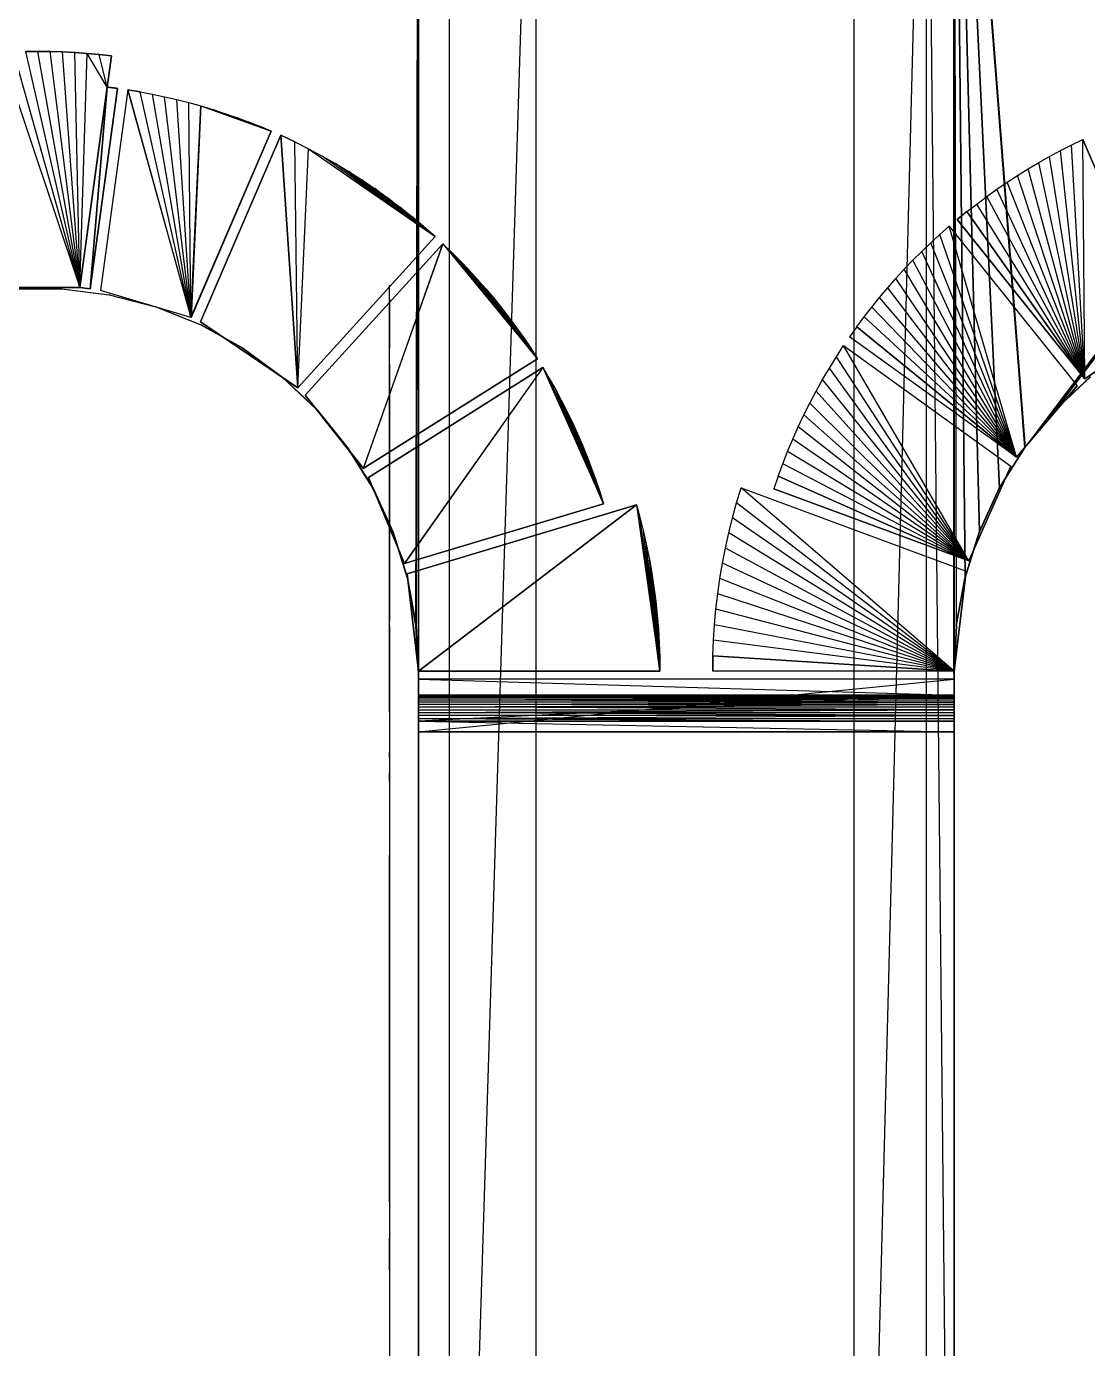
# Model space of a CAD drawing. Extents: x -41 to 47, y -35.8 to 51.3.
# Drawn here: x -25.538 to -23.517, y 42.641 to 45.158 of the extents above; entities that cross this region are included whole.
import ezdxf

# ---------------------------------------------------------------- set-up
doc = ezdxf.new("R2010")
doc.units = 0
doc.header["$MEASUREMENT"] = 0
doc.layers.add('PYDXF', color=8, linetype='CONTINUOUS')

msp = doc.modelspace()

# ---------------------------------------------------------------- linework, layer by layer
at = {"layer": 'PYDXF'}
for p, q in [((-24.7919, 46.0954), (-24.7966, 44.0171)), ((-24.7913, 46.0954), (-24.7959, 44.0171)), ((-24.7919, 46.0954), (-24.7919, 43.9254)), ((-24.7919, 46.0954), (-24.7913, 43.9254)), ((-24.7913, 46.0954), (-24.7913, 43.9254)), ((-24.7912, 46.0954), (-24.7912, 40.7954)), ((-24.7912, 40.7954), (-24.7912, 46.0954)), ((-24.5677, 46.0954), (-24.7325, 40.7954)), ((-24.7325, 46.0954), (-24.7325, 40.7954)), ((-24.5677, 46.0954), (-24.5677, 40.7954)), ((-23.9616, 40.7954), (-23.9616, 46.0954)), ((-23.9616, 40.7954), (-23.8245, 46.0954)), ((-23.8245, 46.0954), (-23.8245, 40.7954)), ((-23.8245, 46.0954), (-23.7712, 40.7954)), ((-23.7719, 43.9254), (-23.7719, 46.0954)), ((-23.7719, 46.0954), (-23.7673, 44.0171)), ((-23.7713, 46.0954), (-23.7719, 43.9254)), ((-23.7719, 46.0954), (-23.6854, 44.2785)), ((-23.7719, 46.0954), (-23.7512, 44.1074)), ((-23.7719, 46.0954), (-23.7237, 44.1951)), ((-23.6369, 44.3564), (-23.7719, 46.0954)), ((-23.7713, 46.0954), (-23.7713, 43.9254)), ((-23.7667, 44.0171), (-23.7713, 46.0954)), ((-23.7713, 46.0954), (-23.7231, 44.1951)), ((-23.7713, 46.0954), (-23.7505, 44.1074)), ((-23.7713, 46.0954), (-23.6362, 44.3564)), ((-23.7713, 46.0954), (-23.6848, 44.2785)), ((-23.7712, 46.0954), (-23.7712, 40.7954)), ((-23.7712, 40.7954), (-23.7712, 46.0954)), ((-22.3219, 46.0954), (-23.6369, 44.3564)), ((-23.6362, 44.3564), (-22.3213, 46.0954)), ((-22.3219, 46.0954), (-23.5789, 44.4276)), ((-22.3213, 46.0954), (-23.5782, 44.4276)), ((-25.5858, 45.1082), (-25.436, 44.661)), ((-25.436, 44.661), (-25.5625, 45.1093)), ((-25.5158, 45.1102), (-25.5392, 45.11)), ((-25.5391, 45.11), (-25.5157, 45.1102)), ((-25.436, 44.661), (-25.5391, 45.11)), ((-25.4924, 45.11), (-25.5158, 45.1102)), ((-25.5157, 45.1102), (-25.4924, 45.11)), ((-25.436, 44.661), (-25.5157, 45.1102)), ((-25.469, 45.1093), (-25.4924, 45.11)), ((-25.4924, 45.11), (-25.469, 45.1093)), ((-25.436, 44.661), (-25.4924, 45.11)), ((-25.4457, 45.1081), (-25.469, 45.1093)), ((-25.469, 45.1093), (-25.4456, 45.1081)), ((-25.436, 44.661), (-25.469, 45.1093)), ((-25.4224, 45.1065), (-25.4457, 45.1081)), ((-25.4456, 45.1081), (-25.4223, 45.1065)), ((-25.436, 44.661), (-25.4456, 45.1081)), ((-25.436, 44.661), (-25.4223, 45.1065)), ((-25.3991, 45.1044), (-25.4224, 45.1065)), ((-25.4223, 45.1065), (-25.399, 45.1044)), ((-25.3839, 45.0424), (-25.4223, 45.1065)), ((-25.3758, 45.1019), (-25.3991, 45.1044)), ((-25.399, 45.1044), (-25.3758, 45.1019)), ((-25.3839, 45.0424), (-25.399, 45.1044)), ((-25.3758, 45.1019), (-25.3839, 45.0424)), ((-25.3839, 45.0424), (-25.3758, 45.1019)), ((-25.3758, 45.1021), (-25.3758, 45.1019)), ((-25.384, 45.0424), (-25.436, 44.661)), ((-25.436, 44.661), (-25.3839, 45.0424)), ((-25.384, 45.0424), (-25.4162, 44.6585)), ((-25.4162, 44.6585), (-25.3839, 45.0424)), ((-25.4162, 44.6585), (-25.3641, 45.0399)), ((-25.3641, 45.0399), (-25.4162, 44.6585)), ((-25.3443, 45.037), (-25.3964, 44.6554)), ((-25.384, 45.0424), (-25.3641, 45.0399)), ((-25.3839, 45.0424), (-25.3823, 45.0422)), ((-25.3823, 45.0422), (-25.3806, 45.042)), ((-25.3641, 45.0399), (-25.3823, 45.0422)), ((-25.3806, 45.042), (-25.379, 45.0418)), ((-25.3641, 45.0399), (-25.3806, 45.042)), ((-25.379, 45.0418), (-25.3773, 45.0416)), ((-25.3641, 45.0399), (-25.379, 45.0418)), ((-25.3773, 45.0416), (-25.3757, 45.0414)), ((-25.3641, 45.0399), (-25.3773, 45.0416)), ((-25.3757, 45.0414), (-25.374, 45.0412)), ((-25.3641, 45.0399), (-25.3757, 45.0414)), ((-25.3641, 45.0399), (-25.374, 45.0412)), ((-25.374, 45.0412), (-25.3724, 45.041)), ((-25.3641, 45.0399), (-25.3724, 45.041)), ((-25.3724, 45.041), (-25.3707, 45.0408)), ((-25.3641, 45.0399), (-25.3707, 45.0408)), ((-25.3707, 45.0408), (-25.369, 45.0406)), ((-25.3641, 45.0399), (-25.3691, 45.0406)), ((-25.3691, 45.0406), (-25.3674, 45.0403)), ((-25.3674, 45.0403), (-25.3658, 45.0401)), ((-25.3641, 45.0399), (-25.3674, 45.0403)), ((-25.3641, 45.0399), (-25.3658, 45.0401)), ((-25.3657, 45.0401), (-25.3641, 45.0399)), ((-25.3443, 45.037), (-25.2244, 44.604)), ((-25.3443, 45.037), (-25.3209, 45.0332)), ((-25.2243, 44.604), (-25.3443, 45.037)), ((-25.3209, 45.0332), (-25.3443, 45.037)), ((-25.3209, 45.0332), (-25.2977, 45.0288)), ((-25.2244, 44.604), (-25.3209, 45.0332)), ((-25.2977, 45.0288), (-25.2745, 45.0239)), ((-25.2244, 44.604), (-25.2977, 45.0288)), ((-25.2745, 45.0239), (-25.2514, 45.0186)), ((-25.2244, 44.604), (-25.2745, 45.0239)), ((-25.2244, 44.604), (-25.2514, 45.0186)), ((-25.2514, 45.0186), (-25.2284, 45.0128)), ((-25.2284, 45.0128), (-25.2056, 45.0065)), ((-25.2244, 44.604), (-25.2284, 45.0128)), ((-25.2244, 44.604), (-25.2056, 45.0065)), ((-25.2056, 45.0065), (-25.2243, 44.604)), ((-25.2056, 45.0065), (-25.1829, 44.9997)), ((-25.2056, 45.0065), (-25.0718, 44.9587)), ((-25.1829, 44.9997), (-25.1603, 44.9924)), ((-25.0718, 44.9587), (-25.1829, 44.9997)), ((-25.0718, 44.9587), (-25.1603, 44.9924)), ((-25.1603, 44.9924), (-25.1379, 44.9847)), ((-25.1379, 44.9847), (-25.1157, 44.9765)), ((-25.0718, 44.9587), (-25.1379, 44.9847)), ((-25.1157, 44.9765), (-25.0937, 44.9678)), ((-25.0718, 44.9587), (-25.1157, 44.9765)), ((-25.0937, 44.9678), (-25.0718, 44.9587)), ((-25.0718, 44.9587), (-25.0937, 44.9678)), ((-25.2244, 44.604), (-25.0718, 44.9587)), ((-25.0718, 44.9587), (-25.2243, 44.604)), ((-25.0535, 44.9506), (-25.2061, 44.5957)), ((-25.2061, 44.5957), (-25.0535, 44.9506)), ((-25.0534, 44.9508), (-25.0535, 44.9506)), ((-25.0535, 44.9506), (-25.0211, 44.47)), ((-25.0535, 44.9506), (-25.0268, 44.9382)), ((-25.0211, 44.47), (-25.0535, 44.9506)), ((-25.0268, 44.9382), (-25.0535, 44.9506)), ((-25.0268, 44.9382), (-25.0005, 44.925)), ((-25.0211, 44.47), (-25.0268, 44.9382)), ((-23.5476, 44.9323), (-23.5263, 44.9427)), ((-23.5266, 44.9433), (-23.5263, 44.9427)), ((-23.5263, 44.9427), (-23.3738, 44.5872)), ((-23.5224, 44.4872), (-23.5263, 44.9427)), ((-23.3738, 44.5872), (-23.5263, 44.9427)), ((-25.0211, 44.47), (-25.0005, 44.925)), ((-25.0005, 44.925), (-24.7596, 44.7577)), ((-25.0005, 44.925), (-24.9746, 44.9112)), ((-24.7596, 44.7577), (-24.9746, 44.9112)), ((-24.9745, 44.9112), (-24.9489, 44.8967)), ((-23.5896, 44.9103), (-23.5687, 44.9215)), ((-23.5687, 44.9215), (-23.5476, 44.9323)), ((-23.5224, 44.4872), (-23.5687, 44.9215)), ((-23.5224, 44.4872), (-23.5477, 44.9323)), ((-24.7596, 44.7577), (-24.949, 44.8967)), ((-24.949, 44.8967), (-24.9237, 44.8815)), ((-23.6507, 44.874), (-23.6306, 44.8866)), ((-23.6306, 44.8866), (-23.6102, 44.8987)), ((-23.5224, 44.4872), (-23.6306, 44.8866)), ((-23.6102, 44.8987), (-23.5896, 44.9103)), ((-23.5224, 44.4872), (-23.6102, 44.8987)), ((-23.5224, 44.4872), (-23.5896, 44.9103)), ((-24.9237, 44.8815), (-24.8989, 44.8657)), ((-24.7596, 44.7577), (-24.9237, 44.8815)), ((-24.8989, 44.8657), (-24.8745, 44.8492)), ((-24.7596, 44.7577), (-24.8989, 44.8657)), ((-23.6901, 44.8478), (-23.6705, 44.8611)), ((-23.5224, 44.4872), (-23.6706, 44.8611)), ((-23.6705, 44.8611), (-23.6507, 44.874)), ((-23.5224, 44.4872), (-23.6507, 44.874)), ((-24.8746, 44.8492), (-24.8506, 44.8322)), ((-24.7596, 44.7577), (-24.8746, 44.8492)), ((-23.7094, 44.834), (-23.6901, 44.8478)), ((-23.5224, 44.4872), (-23.6901, 44.8478)), ((-24.7596, 44.7577), (-24.8506, 44.8322)), ((-24.8506, 44.8322), (-24.8271, 44.8144)), ((-24.7596, 44.7577), (-24.8271, 44.8144)), ((-24.8271, 44.8144), (-24.8041, 44.7961)), ((-23.7471, 44.8053), (-23.7284, 44.8198)), ((-23.7284, 44.8198), (-23.7094, 44.834)), ((-23.5224, 44.4872), (-23.7284, 44.8198)), ((-23.5224, 44.4872), (-23.7094, 44.834)), ((-24.8041, 44.7961), (-24.7816, 44.7772)), ((-24.7596, 44.7577), (-24.8041, 44.7961)), ((-23.7656, 44.7904), (-23.7655, 44.7903)), ((-23.7471, 44.8053), (-23.7655, 44.7903)), ((-23.5224, 44.4872), (-23.7655, 44.7903)), ((-23.7654, 44.7903), (-23.7471, 44.8053)), ((-23.7654, 44.7903), (-23.5224, 44.4872)), ((-23.7471, 44.8053), (-23.5224, 44.4872)), ((-23.5224, 44.4872), (-23.7471, 44.8053)), ((-24.7816, 44.7772), (-24.7596, 44.7577)), ((-24.7596, 44.7577), (-24.7816, 44.7772)), ((-23.816, 44.7457), (-23.7985, 44.7617)), ((-23.7985, 44.7617), (-23.7807, 44.7774)), ((-23.6528, 44.3377), (-23.7985, 44.7617)), ((-23.7812, 44.7779), (-23.7807, 44.7774)), ((-23.6528, 44.3377), (-23.7807, 44.7774)), ((-23.7807, 44.7774), (-23.5373, 44.4738)), ((-25.0211, 44.47), (-24.7596, 44.7577)), ((-24.7596, 44.7577), (-25.0211, 44.47)), ((-24.7449, 44.7441), (-25.0067, 44.4561)), ((-24.7449, 44.7441), (-24.8963, 44.3162)), ((-24.8962, 44.3162), (-24.7449, 44.7441)), ((-24.7448, 44.7442), (-24.7449, 44.7441)), ((-24.7449, 44.7441), (-24.5647, 44.5252)), ((-24.7449, 44.7441), (-24.7278, 44.7277)), ((-24.7278, 44.7277), (-24.7449, 44.7441)), ((-23.8331, 44.7293), (-23.816, 44.7457)), ((-23.6528, 44.3377), (-23.816, 44.7457)), ((-24.7278, 44.7277), (-24.7111, 44.7109)), ((-24.5647, 44.5252), (-24.7278, 44.7277)), ((-24.7111, 44.7109), (-24.6947, 44.6938)), ((-24.5647, 44.5252), (-24.7111, 44.7109)), ((-23.8662, 44.6955), (-23.8498, 44.7126)), ((-23.8498, 44.7126), (-23.8331, 44.7293)), ((-23.6528, 44.3377), (-23.8498, 44.7126)), ((-23.6528, 44.3377), (-23.8331, 44.7293)), ((-24.6947, 44.6938), (-24.6787, 44.6763)), ((-24.5647, 44.5252), (-24.6947, 44.6938)), ((-23.8823, 44.678), (-23.8662, 44.6955)), ((-23.6528, 44.3377), (-23.8662, 44.6955)), ((-25.436, 44.661), (-25.5959, 44.661)), ((-25.5959, 44.661), (-25.436, 44.661)), ((-25.4162, 44.6585), (-25.436, 44.661)), ((-25.436, 44.661), (-25.4162, 44.6585)), ((-24.8465, 44.6388), (-24.8465, 44.6654)), ((-24.5647, 44.5252), (-24.6787, 44.6763)), ((-24.6787, 44.6763), (-24.6631, 44.6585)), ((-23.9132, 44.6421), (-23.8979, 44.6602)), ((-23.8979, 44.6602), (-23.8823, 44.678)), ((-23.6528, 44.3377), (-23.8979, 44.6602)), ((-23.6528, 44.3377), (-23.8823, 44.678)), ((-25.5629, 44.6585), (-25.471, 44.6585)), ((-25.5629, 44.6585), (-25.4704, 44.6585)), ((-25.5622, 44.6585), (-25.4704, 44.6585)), ((-25.471, 44.6585), (-25.38, 44.6469)), ((-25.471, 44.6585), (-25.3793, 44.6469)), ((-25.4704, 44.6585), (-25.471, 44.6585)), ((-25.4704, 44.6585), (-25.3793, 44.6469)), ((-25.2244, 44.604), (-25.3964, 44.6554)), ((-25.38, 44.6469), (-25.2911, 44.6239)), ((-25.38, 44.6469), (-25.2904, 44.6239)), ((-25.3793, 44.6469), (-25.38, 44.6469)), ((-25.3793, 44.6469), (-25.2904, 44.6239)), ((-24.8466, 44.5354), (-24.8466, 44.6388)), ((-24.8465, 44.6388), (-24.8465, 44.5454)), ((-24.5647, 44.5252), (-24.6631, 44.6585)), ((-24.6631, 44.6585), (-24.6479, 44.6404)), ((-24.5647, 44.5252), (-24.6479, 44.6404)), ((-24.6478, 44.6404), (-24.633, 44.6219)), ((-23.9281, 44.6237), (-23.9132, 44.6421)), ((-23.6528, 44.3377), (-23.9132, 44.6421)), ((-25.2911, 44.6239), (-25.2058, 44.5898)), ((-25.2904, 44.6239), (-25.2911, 44.6239)), ((-25.2911, 44.6239), (-25.2052, 44.5898)), ((-25.2904, 44.6239), (-25.2052, 44.5898)), ((-24.633, 44.6219), (-24.6185, 44.6031)), ((-24.5647, 44.5252), (-24.633, 44.6219)), ((-23.9426, 44.605), (-23.9281, 44.6237)), ((-23.6528, 44.3377), (-23.9281, 44.6237)), ((-25.0211, 44.47), (-25.2061, 44.5957)), ((-25.2061, 44.5957), (-25.0211, 44.47)), ((-25.2058, 44.5898), (-25.1255, 44.5452)), ((-25.2052, 44.5898), (-25.2058, 44.5898)), ((-25.2058, 44.5898), (-25.1249, 44.5452)), ((-25.2052, 44.5898), (-25.1249, 44.5452)), ((-24.6185, 44.6031), (-24.6044, 44.5841)), ((-24.5647, 44.5252), (-24.6185, 44.6031)), ((-24.6044, 44.5841), (-24.5908, 44.5647)), ((-24.5647, 44.5252), (-24.6044, 44.5841)), ((-23.9568, 44.586), (-23.9705, 44.5667)), ((-23.9568, 44.586), (-23.9426, 44.605)), ((-23.9568, 44.586), (-23.6528, 44.3377)), ((-23.6527, 44.3377), (-23.9567, 44.586)), ((-23.6528, 44.3377), (-23.9426, 44.605)), ((-23.5224, 44.4872), (-23.3738, 44.5872)), ((-23.3738, 44.5872), (-23.5224, 44.4872)), ((-24.5908, 44.5647), (-24.5775, 44.5451)), ((-24.5647, 44.5252), (-24.5908, 44.5647)), ((-23.9706, 44.5668), (-23.9705, 44.5667)), ((-23.6528, 44.3377), (-23.9705, 44.5667)), ((-25.1255, 44.5452), (-25.0516, 44.4909)), ((-25.1249, 44.5452), (-25.1255, 44.5452)), ((-25.1255, 44.5452), (-25.0509, 44.4909)), ((-25.1249, 44.5452), (-25.0509, 44.4909)), ((-24.8466, 44.5086), (-24.8466, 44.5354)), ((-24.8465, 44.5138), (-24.8465, 44.5454)), ((-24.5775, 44.5451), (-24.5647, 44.5252)), ((-24.5647, 44.5252), (-24.5775, 44.5451)), ((-23.9956, 44.5289), (-23.9817, 44.5501)), ((-23.9823, 44.5505), (-23.9817, 44.5501)), ((-23.7432, 44.1402), (-23.9817, 44.5501)), ((-23.9817, 44.5501), (-23.6635, 44.3208)), ((-24.8963, 44.3162), (-24.5647, 44.5252)), ((-24.5647, 44.5252), (-24.8963, 44.3162)), ((-24.5542, 44.5082), (-24.8861, 44.2989)), ((-24.8861, 44.2989), (-24.5542, 44.5082)), ((-24.8466, 44.2537), (-24.8466, 44.5086)), ((-24.8465, 44.4706), (-24.8465, 44.5138)), ((-24.8465, 44.5138), (-24.8465, 44.5086)), ((-24.8465, 44.5086), (-24.8465, 44.4706)), ((-24.5542, 44.5082), (-24.8179, 44.1352)), ((-24.8179, 44.1352), (-24.5541, 44.5082)), ((-24.554, 44.5083), (-24.5542, 44.5082)), ((-24.5542, 44.5082), (-24.439, 44.2491)), ((-24.5542, 44.5082), (-24.5421, 44.4878)), ((-24.5421, 44.4878), (-24.5541, 44.5082)), ((-24.0089, 44.5073), (-23.9956, 44.5289)), ((-23.7432, 44.1402), (-23.9956, 44.5289)), ((-25.0516, 44.4909), (-24.985, 44.4276)), ((-25.0516, 44.4909), (-24.9844, 44.4276)), ((-25.0509, 44.4909), (-25.0516, 44.4909)), ((-25.0509, 44.4909), (-24.9844, 44.4276)), ((-24.5421, 44.4878), (-24.5305, 44.4672)), ((-24.439, 44.2491), (-24.5421, 44.4878)), ((-24.0342, 44.4633), (-24.0218, 44.4855)), ((-24.0218, 44.4855), (-24.0089, 44.5073)), ((-23.7432, 44.1402), (-24.0218, 44.4855)), ((-23.7432, 44.1402), (-24.0089, 44.5073)), ((-23.5789, 44.4276), (-23.5123, 44.4909)), ((-23.5789, 44.4276), (-23.5117, 44.4909)), ((-23.5782, 44.4276), (-23.5117, 44.4909)), ((-24.8465, 44.2057), (-24.8465, 44.4706)), ((-24.8465, 44.4706), (-24.8465, 44.2125)), ((-24.5305, 44.4672), (-24.5193, 44.4463)), ((-24.439, 44.2491), (-24.5305, 44.4672)), ((-24.046, 44.4409), (-24.0342, 44.4633)), ((-23.7432, 44.1402), (-24.0342, 44.4633)), ((-23.6528, 44.3377), (-23.5373, 44.4738)), ((-23.5373, 44.4738), (-23.6527, 44.3377)), ((-24.8963, 44.3162), (-25.0067, 44.4561)), ((-25.0067, 44.4561), (-24.8962, 44.3162)), ((-24.5193, 44.4463), (-24.5085, 44.4252)), ((-24.439, 44.2491), (-24.5193, 44.4463)), ((-24.0574, 44.4183), (-24.046, 44.4409)), ((-23.7432, 44.1402), (-24.0461, 44.4409)), ((-24.985, 44.4276), (-24.927, 44.3564)), ((-24.9844, 44.4276), (-24.985, 44.4276)), ((-24.9844, 44.4276), (-24.9264, 44.3564)), ((-24.9844, 44.4276), (-24.927, 44.3564)), ((-24.439, 44.2491), (-24.5085, 44.4252)), ((-24.5085, 44.4252), (-24.4982, 44.4038)), ((-24.0683, 44.3953), (-24.0574, 44.4183)), ((-23.7432, 44.1402), (-24.0574, 44.4183)), ((-23.6369, 44.3564), (-23.5789, 44.4276)), ((-23.6362, 44.3564), (-23.5782, 44.4276)), ((-23.6362, 44.3564), (-23.5789, 44.4276)), ((-23.5789, 44.4276), (-23.5782, 44.4276)), ((-24.439, 44.2491), (-24.4982, 44.4038)), ((-24.4982, 44.4038), (-24.4884, 44.3823)), ((-24.4884, 44.3823), (-24.479, 44.3605)), ((-24.439, 44.2491), (-24.4884, 44.3823)), ((-24.0786, 44.3722), (-24.0683, 44.3953)), ((-23.7432, 44.1402), (-24.0683, 44.3953)), ((-24.479, 44.3605), (-24.47, 44.3386)), ((-24.439, 44.2491), (-24.479, 44.3605)), ((-24.0884, 44.3488), (-24.0786, 44.3722)), ((-23.7432, 44.1402), (-24.0786, 44.3722)), ((-24.927, 44.3564), (-24.8785, 44.2785)), ((-24.927, 44.3564), (-24.9264, 44.3564)), ((-24.9264, 44.3564), (-24.8778, 44.2785)), ((-24.9264, 44.3564), (-24.8785, 44.2785)), ((-24.439, 44.2491), (-24.4701, 44.3386)), ((-24.47, 44.3386), (-24.4616, 44.3165)), ((-24.0977, 44.3252), (-24.0884, 44.3488)), ((-23.7432, 44.1402), (-24.0884, 44.3488)), ((-23.6854, 44.2785), (-23.6369, 44.3564)), ((-23.6848, 44.2785), (-23.6362, 44.3564)), ((-23.6848, 44.2785), (-23.6369, 44.3564)), ((-23.6369, 44.3564), (-23.6362, 44.3564)), ((-24.4616, 44.3165), (-24.4536, 44.2942)), ((-24.439, 44.2491), (-24.4616, 44.3165)), ((-24.1065, 44.3014), (-24.0977, 44.3252)), ((-23.7432, 44.1402), (-24.0977, 44.3252)), ((-23.7432, 44.1402), (-23.6635, 44.3208)), ((-23.6635, 44.3208), (-23.7432, 44.1402)), ((-24.8179, 44.1352), (-24.8861, 44.2989)), ((-24.8861, 44.2989), (-24.8179, 44.1352)), ((-24.4536, 44.2942), (-24.446, 44.2717)), ((-24.439, 44.2491), (-24.4536, 44.2942)), ((-24.1065, 44.3014), (-24.1147, 44.2774)), ((-24.1065, 44.3014), (-23.7432, 44.1402)), ((-23.7432, 44.1402), (-24.1064, 44.3014)), ((-24.8785, 44.2785), (-24.8402, 44.1951)), ((-24.8785, 44.2785), (-24.8778, 44.2785)), ((-24.8778, 44.2785), (-24.8395, 44.1951)), ((-24.8778, 44.2785), (-24.8402, 44.1951)), ((-24.446, 44.2717), (-24.439, 44.2491)), ((-24.439, 44.2491), (-24.446, 44.2717)), ((-24.1856, 44.2509), (-24.1771, 44.2792)), ((-23.7712, 43.9302), (-24.1771, 44.2792)), ((-24.1771, 44.2792), (-23.7485, 44.1208)), ((-24.1153, 44.2777), (-24.1147, 44.2774)), ((-23.7432, 44.1402), (-24.1147, 44.2774)), ((-24.1146, 44.2774), (-23.7432, 44.1402)), ((-23.7237, 44.1951), (-23.6854, 44.2785)), ((-23.7231, 44.1951), (-23.6848, 44.2785)), ((-23.7231, 44.1951), (-23.6854, 44.2785)), ((-23.6848, 44.2785), (-23.6854, 44.2785)), ((-24.8466, 44.2125), (-24.8466, 44.2537)), ((-24.8179, 44.1352), (-24.439, 44.2491)), ((-24.439, 44.2491), (-24.8179, 44.1352)), ((-24.3759, 44.2471), (-24.8128, 44.1159)), ((-24.8128, 44.1159), (-24.3759, 44.2471)), ((-24.3759, 44.2471), (-24.7913, 43.9302)), ((-24.7913, 43.9302), (-24.3759, 44.2471)), ((-24.3759, 44.2471), (-24.3314, 43.9302)), ((-24.3759, 44.2471), (-24.369, 44.2213)), ((-24.3689, 44.2213), (-24.3759, 44.2471)), ((-24.1933, 44.2224), (-24.1856, 44.2509)), ((-23.7712, 43.9302), (-24.1856, 44.2509)), ((-24.8466, 44.1855), (-24.8466, 44.2125)), ((-24.8465, 44.2125), (-24.8465, 44.2057)), ((-24.8465, 44.2057), (-24.8465, 44.1922)), ((-24.369, 44.2213), (-24.3626, 44.1953)), ((-24.3314, 43.9302), (-24.369, 44.2213)), ((-24.2004, 44.1937), (-24.1933, 44.2224)), ((-23.7712, 43.9302), (-24.1933, 44.2224)), ((-24.8466, 44.0254), (-24.8466, 44.1855)), ((-24.8465, 44.1922), (-24.8465, 44.1855)), ((-24.8465, 44.0154), (-24.8465, 44.1922)), ((-24.8465, 44.1855), (-24.8465, 44.0254)), ((-24.8402, 44.1951), (-24.8127, 44.1074)), ((-24.8402, 44.1951), (-24.8395, 44.1951)), ((-24.8395, 44.1951), (-24.8121, 44.1074)), ((-24.8395, 44.1951), (-24.8127, 44.1074)), ((-24.3626, 44.1953), (-24.3568, 44.1692)), ((-24.3314, 43.9302), (-24.3626, 44.1953)), ((-24.2067, 44.1648), (-24.2004, 44.1937)), ((-23.7712, 43.9302), (-24.2004, 44.1937)), ((-23.7512, 44.1074), (-23.7237, 44.1951)), ((-23.7505, 44.1074), (-23.7231, 44.1951)), ((-23.7505, 44.1074), (-23.7237, 44.1951)), ((-23.7231, 44.1951), (-23.7237, 44.1951)), ((-24.3568, 44.1692), (-24.3516, 44.143)), ((-24.3314, 43.9302), (-24.3568, 44.1692)), ((-24.2123, 44.1359), (-24.2067, 44.1648)), ((-23.7712, 43.9302), (-24.2067, 44.1648)), ((-24.3314, 43.9302), (-24.3516, 44.143)), ((-24.3516, 44.143), (-24.3469, 44.1166)), ((-24.2172, 44.1067), (-24.2123, 44.1359)), ((-23.7712, 43.9302), (-24.2123, 44.1359)), ((-24.7913, 43.9302), (-24.8128, 44.1159)), ((-24.8128, 44.1159), (-24.7913, 43.9302)), ((-24.8127, 44.1074), (-24.7966, 44.0171)), ((-24.8127, 44.1074), (-24.8121, 44.1074)), ((-24.8121, 44.1074), (-24.7959, 44.0171)), ((-24.8121, 44.1074), (-24.7966, 44.0171)), ((-24.3314, 43.9302), (-24.3469, 44.1166)), ((-24.3469, 44.1166), (-24.3429, 44.0902)), ((-24.2213, 44.0775), (-24.2172, 44.1067)), ((-23.7712, 43.9302), (-24.2172, 44.1067)), ((-23.7712, 43.9302), (-23.7485, 44.1208)), ((-23.7485, 44.1208), (-23.7712, 43.9302)), ((-23.7673, 44.0171), (-23.7512, 44.1074)), ((-23.7667, 44.0171), (-23.7505, 44.1074)), ((-23.7667, 44.0171), (-23.7512, 44.1074)), ((-23.7512, 44.1074), (-23.7505, 44.1074)), ((-24.3429, 44.0902), (-24.3395, 44.0637)), ((-24.3314, 43.9302), (-24.3429, 44.0902)), ((-24.3395, 44.0637), (-24.3367, 44.0371)), ((-24.3314, 43.9302), (-24.3395, 44.0637)), ((-24.2248, 44.0482), (-24.2214, 44.0775)), ((-23.7712, 43.9302), (-24.2214, 44.0775)), ((-24.3367, 44.0371), (-24.3344, 44.0104)), ((-24.3314, 43.9302), (-24.3367, 44.0371)), ((-24.2275, 44.0187), (-24.2248, 44.0482)), ((-23.7712, 43.9302), (-24.2248, 44.0482)), ((-24.8466, 43.9254), (-24.8466, 44.0254)), ((-24.8465, 44.0154), (-24.8466, 43.9254)), ((-24.8465, 44.0154), (-24.8465, 44.0254)), ((-24.8465, 43.9254), (-24.8465, 44.0154)), ((-24.7966, 44.0171), (-24.7919, 43.9254)), ((-24.7966, 44.0171), (-24.7959, 44.0171)), ((-24.7959, 44.0171), (-24.7913, 43.9254)), ((-24.7959, 44.0171), (-24.7919, 43.9254)), ((-24.3345, 44.0104), (-24.3329, 43.9837)), ((-24.3314, 43.9302), (-24.3345, 44.0104)), ((-24.2294, 43.9893), (-24.2275, 44.0187)), ((-23.7712, 43.9302), (-24.2275, 44.0187)), ((-23.7673, 44.0171), (-23.7719, 43.9254)), ((-23.7667, 44.0171), (-23.7713, 43.9254)), ((-23.7673, 44.0171), (-23.7713, 43.9254)), ((-23.7667, 44.0171), (-23.7673, 44.0171)), ((-24.3329, 43.9837), (-24.3318, 43.957)), ((-24.3314, 43.9302), (-24.3329, 43.9837)), ((-24.2306, 43.9598), (-24.2294, 43.9893)), ((-23.7712, 43.9302), (-24.2294, 43.9893)), ((-24.3318, 43.957), (-24.3314, 43.9302)), ((-24.3314, 43.9302), (-24.3318, 43.957)), ((-24.2307, 43.9598), (-24.2311, 43.9302)), ((-24.2311, 43.9302), (-24.2307, 43.9598)), ((-24.2307, 43.9598), (-23.7712, 43.9302)), ((-23.7712, 43.9302), (-24.2306, 43.9598)), ((-24.7913, 43.9302), (-24.3314, 43.9302)), ((-24.3314, 43.9302), (-24.7913, 43.9302)), ((-23.7712, 43.9302), (-24.2311, 43.9302)), ((-24.8466, 43.8654), (-24.8466, 43.9254)), ((-24.8466, 43.9254), (-24.8466, 43.8754)), ((-24.8465, 43.9254), (-24.8465, 43.852)), ((-24.8465, 43.9254), (-24.8465, 43.8873)), ((-24.8465, 43.9254), (-24.8465, 43.8616)), ((-24.8465, 43.9254), (-24.8465, 43.9029)), ((-24.8465, 43.9254), (-24.8465, 43.9081)), ((-24.8465, 43.9254), (-24.8465, 43.8656)), ((-24.8465, 43.9254), (-24.8465, 43.8643)), ((-24.8465, 43.9254), (-24.8465, 43.8793)), ((-24.8465, 43.9254), (-24.8465, 43.893)), ((-24.8465, 43.9254), (-24.8465, 43.9044)), ((-24.8465, 43.9254), (-24.8465, 43.8578)), ((-24.8465, 43.9254), (-24.8465, 43.8995)), ((-24.8465, 43.9254), (-24.8465, 43.9113)), ((-24.8465, 43.9254), (-24.8465, 43.9125)), ((-24.8465, 43.9254), (-24.8465, 43.8769)), ((-24.8465, 43.9254), (-24.8465, 43.9055)), ((-24.8465, 43.9254), (-24.8465, 43.8912)), ((-24.8465, 43.9254), (-24.8465, 43.904)), ((-24.8465, 43.9254), (-24.8465, 43.8566)), ((-24.8465, 43.9254), (-24.8465, 43.898)), ((-24.8465, 43.9254), (-24.8465, 43.9102)), ((-24.8465, 43.9254), (-24.8465, 43.8761)), ((-24.8465, 43.9254), (-24.8465, 43.9049)), ((-24.8465, 43.9254), (-24.8465, 43.8542)), ((-24.8465, 43.9125), (-24.8465, 43.9254)), ((-24.8465, 43.9254), (-24.8465, 43.8965)), ((-24.8465, 43.9254), (-24.8465, 43.8654)), ((-24.8465, 43.9254), (-24.8465, 43.881)), ((-24.8465, 43.9254), (-24.8465, 43.8604)), ((-24.8465, 43.9254), (-24.8465, 43.9019)), ((-24.8465, 43.9254), (-24.8465, 43.8785)), ((-24.8465, 43.9254), (-24.8465, 43.9071)), ((-24.8465, 43.9254), (-24.8465, 43.8948)), ((-24.8465, 43.9254), (-24.8465, 43.8801)), ((-24.8465, 43.9254), (-24.8465, 43.8591)), ((-24.8465, 43.8819), (-24.8465, 43.9254)), ((-24.8465, 43.9254), (-24.8465, 43.9008)), ((-24.8465, 43.9254), (-24.8465, 43.9137)), ((-24.8465, 43.9254), (-24.8465, 43.8777)), ((-24.8465, 43.9254), (-24.8465, 43.9063)), ((-24.8465, 43.8854), (-24.8465, 43.9254)), ((-24.8465, 43.9254), (-24.8465, 43.8531)), ((-24.8465, 43.9254), (-24.8465, 43.8893)), ((-24.8465, 43.9254), (-24.8465, 43.8629)), ((-24.8465, 43.9254), (-24.8465, 43.9037)), ((-24.8465, 43.9254), (-24.8465, 43.8554)), ((-24.8465, 43.9254), (-24.8465, 43.9091)), ((-24.8465, 43.9125), (-24.8465, 43.9137)), ((-24.8465, 43.9125), (-24.8465, 43.9113)), ((-24.8465, 43.9113), (-24.8465, 43.9102)), ((-24.8465, 43.9102), (-24.8465, 43.9091)), ((-24.8465, 43.9091), (-24.8465, 43.9081)), ((-24.8465, 43.9081), (-24.8465, 43.9071)), ((-24.8465, 43.9071), (-24.8465, 43.9063)), ((-24.8465, 43.9063), (-24.8465, 43.9055)), ((-24.8465, 43.9055), (-24.8465, 43.9049)), ((-24.8465, 43.9049), (-24.8465, 43.9044)), ((-24.8465, 43.9044), (-24.8465, 43.904)), ((-24.8465, 43.904), (-24.8465, 43.9037)), ((-24.8465, 43.9037), (-24.8465, 43.9029)), ((-24.7913, 43.9254), (-24.7919, 43.9254)), ((-24.7914, 43.9148), (-24.7914, 43.8348)), ((-24.7914, 43.9148), (-24.7914, 43.8148)), ((-24.7914, 43.9148), (-24.7913, 43.8848)), ((-24.7913, 43.8848), (-24.7914, 43.9148)), ((-24.7914, 43.8148), (-23.7713, 43.9148)), ((-23.7713, 43.9148), (-24.7913, 43.9148)), ((-24.7913, 43.9148), (-23.7713, 43.8848)), ((-23.7713, 43.9254), (-23.7719, 43.9254)), ((-23.7713, 43.9148), (-23.7713, 43.8348)), ((-23.7713, 43.9148), (-23.7713, 43.8148)), ((-23.7713, 43.8848), (-23.7713, 43.9148)), ((-23.7713, 43.9148), (-23.7713, 43.8848)), ((-24.8465, 43.9029), (-24.8465, 43.9019)), ((-24.8465, 43.9019), (-24.8465, 43.9008)), ((-24.8465, 43.9008), (-24.8465, 43.8995)), ((-24.8465, 43.8995), (-24.8465, 43.898)), ((-24.8465, 43.898), (-24.8465, 43.8965)), ((-24.8465, 43.8965), (-24.8465, 43.8948)), ((-24.8465, 43.8948), (-24.8465, 43.893)), ((-24.8465, 43.893), (-24.8465, 43.8912)), ((-24.8465, 43.8912), (-24.8465, 43.8893)), ((-24.8465, 43.8893), (-24.8465, 43.8873)), ((-24.8465, 43.8854), (-24.8465, 43.8873)), ((-24.8465, 43.8854), (-24.8465, 43.8819)), ((-24.8465, 43.8827), (-24.8465, 43.8854)), ((-24.8465, 43.8845), (-24.8465, 43.8854)), ((-24.8465, 43.8845), (-24.8465, 43.8836)), ((-24.8465, 43.8845), (-24.8465, 43.8827)), ((-24.8465, 43.8827), (-24.8465, 43.8836)), ((-24.8465, 43.8827), (-24.8465, 43.8819)), ((-24.8465, 43.8819), (-24.8465, 43.881)), ((-24.8465, 43.881), (-24.8465, 43.8801)), ((-24.8465, 43.8801), (-24.8465, 43.8793)), ((-24.8465, 43.8793), (-24.8465, 43.8785)), ((-24.8465, 43.8785), (-24.8465, 43.8777)), ((-24.7914, 43.8348), (-24.7913, 43.8848)), ((-23.7713, 43.8848), (-24.7914, 43.8348)), ((-23.7713, 43.8848), (-24.7913, 43.8848)), ((-24.7913, 43.8848), (-23.7713, 43.8848)), ((-24.7913, 43.8848), (-24.7913, 43.8755)), ((-24.7913, 43.8848), (-24.7913, 43.8569)), ((-24.7913, 43.8848), (-24.7913, 43.8715)), ((-24.7913, 43.8836), (-24.7913, 43.8848)), ((-24.7913, 43.8848), (-24.7913, 43.8403)), ((-24.7913, 43.8848), (-24.7913, 43.8514)), ((-24.7913, 43.8848), (-24.7913, 43.8621)), ((-24.7913, 43.8848), (-24.7913, 43.8788)), ((-24.7913, 43.8836), (-23.7713, 43.8848)), ((-24.7913, 43.8848), (-24.7913, 43.8458)), ((-24.7913, 43.8848), (-24.7913, 43.867)), ((-24.7913, 43.8848), (-24.7913, 43.8816)), ((-24.7913, 43.8836), (-23.7713, 43.8836)), ((-23.7713, 43.8836), (-24.7913, 43.8816)), ((-24.7913, 43.8816), (-24.7913, 43.8836)), ((-24.7913, 43.8788), (-24.7913, 43.8816)), ((-23.7713, 43.8816), (-24.7913, 43.8816)), ((-23.7713, 43.8816), (-24.7913, 43.8788)), ((-24.7913, 43.8755), (-24.7913, 43.8788)), ((-23.7713, 43.8788), (-24.7913, 43.8788)), ((-24.7913, 43.8755), (-23.7713, 43.8788)), ((-23.7713, 43.8848), (-23.7713, 43.8403)), ((-23.7713, 43.8848), (-23.7713, 43.8715)), ((-23.7713, 43.8848), (-23.7713, 43.8348)), ((-23.7713, 43.8848), (-23.7713, 43.8755)), ((-23.7713, 43.8848), (-23.7713, 43.8569)), ((-23.7713, 43.8848), (-23.7713, 43.8816)), ((-23.7713, 43.8848), (-23.7713, 43.8458)), ((-23.7713, 43.8848), (-23.7713, 43.867)), ((-23.7713, 43.8848), (-23.7713, 43.8621)), ((-23.7713, 43.8848), (-23.7713, 43.8788)), ((-23.7713, 43.8848), (-23.7713, 43.8836)), ((-23.7713, 43.8848), (-23.7713, 43.8514)), ((-23.7713, 43.8836), (-23.7713, 43.8816)), ((-23.7713, 43.8788), (-23.7713, 43.8816)), ((-23.7713, 43.8755), (-23.7713, 43.8788)), ((-24.8466, 43.8654), (-24.8466, 43.8754)), ((-24.8466, 43.8654), (-24.8466, 43.7754)), ((-24.8465, 43.8777), (-24.8465, 43.8769)), ((-24.8465, 43.8769), (-24.8465, 43.8761)), ((-24.8465, 43.8761), (-24.8465, 43.8754)), ((-24.8465, 43.8754), (-24.8465, 43.8656)), ((-24.8465, 43.8656), (-24.8465, 43.8654)), ((-24.8465, 43.8654), (-24.8465, 43.8643)), ((-24.8465, 43.852), (-24.8465, 43.8654)), ((-24.8465, 43.8654), (-24.8465, 43.8509)), ((-24.8465, 43.8643), (-24.8465, 43.8629)), ((-24.8465, 43.8629), (-24.8465, 43.8616)), ((-24.8465, 43.8616), (-24.8465, 43.8604)), ((-24.8465, 43.8604), (-24.8465, 43.8591)), ((-24.8465, 43.8591), (-24.8465, 43.8578)), ((-24.8465, 43.8578), (-24.8465, 43.8566)), ((-24.8465, 43.8566), (-24.8465, 43.8554)), ((-24.8465, 43.8554), (-24.8465, 43.8542)), ((-24.8465, 43.8542), (-24.8465, 43.8531)), ((-24.7913, 43.8715), (-24.7913, 43.8755)), ((-23.7713, 43.8715), (-24.7913, 43.8755)), ((-24.7913, 43.8755), (-23.7713, 43.8755)), ((-24.7913, 43.867), (-24.7913, 43.8715)), ((-24.7913, 43.867), (-23.7713, 43.8715)), ((-23.7713, 43.8715), (-24.7913, 43.8715)), ((-24.7913, 43.8621), (-24.7913, 43.867)), ((-23.7713, 43.867), (-24.7913, 43.867)), ((-24.7913, 43.8621), (-23.7713, 43.867)), ((-24.7913, 43.8569), (-24.7913, 43.8621)), ((-24.7913, 43.8621), (-23.7713, 43.8621)), ((-23.7713, 43.8569), (-24.7913, 43.8621)), ((-24.7913, 43.8514), (-24.7913, 43.8569)), ((-24.7913, 43.8514), (-23.7713, 43.8569)), ((-24.7913, 43.8569), (-23.7713, 43.8569)), ((-23.7713, 43.8715), (-23.7713, 43.8755)), ((-23.7713, 43.867), (-23.7713, 43.8715)), ((-23.7713, 43.8621), (-23.7713, 43.867)), ((-23.7713, 43.8569), (-23.7713, 43.8621)), ((-23.7713, 43.8514), (-23.7713, 43.8569)), ((-24.8465, 43.8531), (-24.8465, 43.852)), ((-24.8465, 43.852), (-24.8465, 43.8509)), ((-24.8465, 43.8509), (-24.8465, 43.7754)), ((-24.7914, 43.8148), (-24.7914, 43.8348)), ((-24.7914, 43.8348), (-23.7713, 43.8148)), ((-24.7914, 43.8348), (-23.7713, 43.8348)), ((-24.7913, 43.8458), (-24.7913, 43.8514)), ((-24.7913, 43.8514), (-23.7713, 43.8514)), ((-23.7713, 43.8458), (-24.7913, 43.8514)), ((-24.7913, 43.8403), (-24.7913, 43.8458)), ((-23.7713, 43.8458), (-24.7913, 43.8458)), ((-24.7913, 43.8403), (-23.7713, 43.8458)), ((-24.7913, 43.8403), (-24.7913, 43.8348)), ((-24.7913, 43.8403), (-23.7713, 43.8403)), ((-24.7913, 43.8403), (-23.7713, 43.8348)), ((-23.7713, 43.8348), (-24.7913, 43.8348)), ((-23.7713, 43.8458), (-23.7713, 43.8514)), ((-23.7713, 43.8403), (-23.7713, 43.8458)), ((-23.7713, 43.8403), (-23.7713, 43.8348)), ((-23.7713, 43.8348), (-23.7713, 43.8403)), ((-23.7713, 43.8148), (-23.7713, 43.8348)), ((-24.7914, 43.8148), (-23.7713, 43.8148)), ((-23.7713, 43.8148), (-24.7914, 43.8148)), ((-24.8465, 43.7811), (-24.8465, 43.7661)), ((-24.8466, 43.7754), (-24.8466, 42.9201)), ((-24.8466, 43.7661), (-24.8466, 43.7754)), ((-24.8466, 43.7661), (-24.8466, 43.5793)), ((-24.8465, 43.7754), (-24.8465, 43.7211)), ((-24.8465, 43.7754), (-24.8465, 43.7661)), ((-24.8465, 43.7661), (-24.8465, 43.7361)), ((-24.8465, 43.7348), (-24.8465, 43.7361)), ((-24.8465, 43.7335), (-24.8465, 43.7348)), ((-24.8465, 43.7322), (-24.8465, 43.7335)), ((-24.8465, 43.7309), (-24.8465, 43.7322)), ((-24.8465, 43.7296), (-24.8465, 43.7309)), ((-24.8465, 43.7284), (-24.8465, 43.7296)), ((-24.8465, 43.7271), (-24.8465, 43.7284)), ((-24.8465, 43.7259), (-24.8465, 43.7271)), ((-24.8465, 43.7247), (-24.8465, 43.7259)), ((-24.8465, 43.7235), (-24.8465, 43.7247)), ((-24.8465, 43.7223), (-24.8465, 43.7235)), ((-24.8465, 43.7211), (-24.8465, 43.7223)), ((-24.8465, 43.7211), (-24.8465, 43.5793)), ((-24.8466, 42.9201), (-24.8466, 43.5793)), ((-24.8465, 43.5793), (-24.8465, 42.9201)), ((-24.8466, 42.9201), (-24.8466, 42.7954)), ((-24.8466, 42.9201), (-24.8466, 42.8054)), ((-24.8465, 42.9201), (-24.8465, 42.8504)), ((-24.8465, 42.8492), (-24.8465, 42.8504)), ((-24.8465, 42.8504), (-24.8465, 42.7954)), ((-24.8465, 42.848), (-24.8465, 42.8492)), ((-24.8465, 42.8468), (-24.8465, 42.848)), ((-24.8465, 42.8456), (-24.8465, 42.8468)), ((-24.8465, 42.8444), (-24.8465, 42.8456)), ((-24.8465, 42.8431), (-24.8465, 42.8444)), ((-24.8465, 42.8419), (-24.8465, 42.8431)), ((-24.8465, 42.8406), (-24.8465, 42.8419)), ((-24.8465, 42.8393), (-24.8465, 42.8406)), ((-24.8465, 42.838), (-24.8465, 42.8393)), ((-24.8465, 42.8367), (-24.8465, 42.838)), ((-24.8465, 42.8354), (-24.8465, 42.8367)), ((-24.8465, 42.8054), (-24.8465, 42.8354)), ((-24.8466, 42.8054), (-24.8466, 42.7904)), ((-24.8465, 42.7904), (-24.8465, 42.8054)), ((-24.8465, 42.7954), (-24.8465, 42.8054)), ((-24.8466, 42.7954), (-24.8466, 42.7054)), ((-24.8465, 42.7954), (-24.8465, 42.7056)), ((-24.8466, 42.7054), (-24.8466, 42.6704)), ((-24.8465, 42.7056), (-24.8465, 42.7032)), ((-24.8465, 42.7056), (-24.8465, 42.7054)), ((-24.8465, 42.7032), (-24.8465, 42.7006)), ((-24.8465, 42.7006), (-24.8465, 42.6976)), ((-24.8465, 42.6976), (-24.8465, 42.6945)), ((-24.8466, 42.6704), (-24.8466, 42.6054)), ((-24.8465, 42.6945), (-24.8465, 42.6913)), ((-24.8465, 42.6913), (-24.8465, 42.6879)), ((-24.8465, 42.6879), (-24.8465, 42.6846)), ((-24.8465, 42.6846), (-24.8465, 42.6814)), ((-24.8465, 42.6814), (-24.8465, 42.6783)), ((-24.8465, 42.6783), (-24.8465, 42.6754)), ((-24.8465, 42.6754), (-24.8465, 42.6727)), ((-24.8465, 42.6727), (-24.8465, 42.6705)), ((-24.8465, 42.6705), (-24.8465, 42.6704))]:
    msp.add_line(p, q, dxfattribs=at)

doc.saveas('drawing.dxf')
